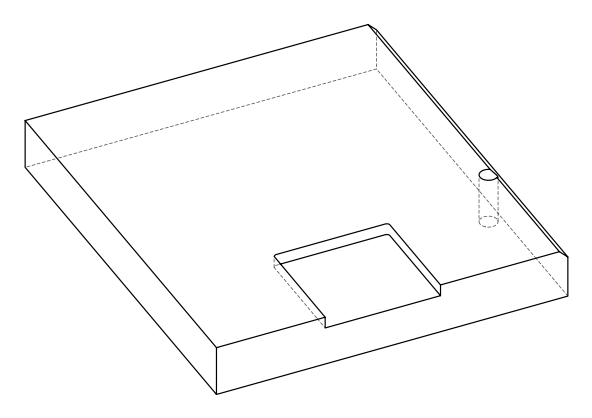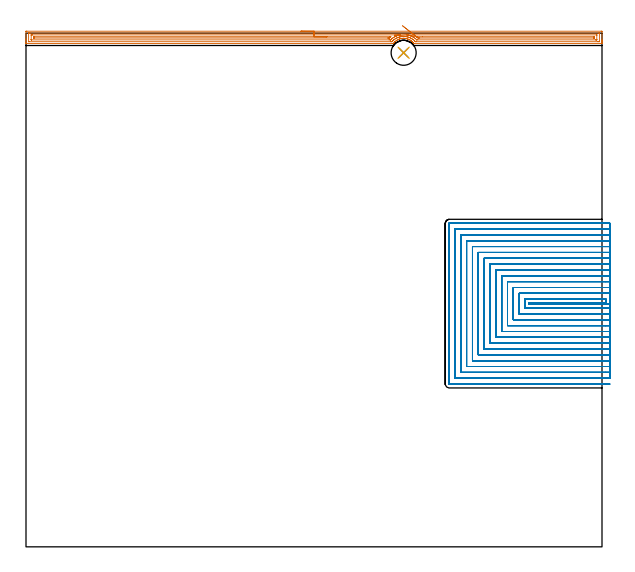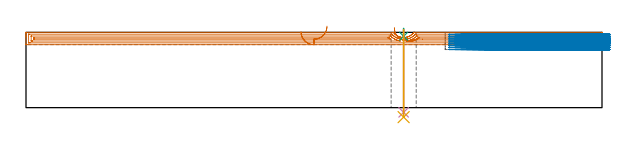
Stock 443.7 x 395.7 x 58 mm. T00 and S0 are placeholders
(PLAN: 5 operations, 4 tool changes, 113.5 min)
(1 AREA_MILL | FG_CHAMFER_SURFACE | UGT0205_001 | 14.42 min | 20023 mm3)
(2 MILL_SLOT | SLOT_PARTIAL_RECTANGULAR | UGT0201_124 | Follow Part, ap 1.5, ae 75% | 98.51 min | 208645 mm3)
(3 SPOT_DRILL | STEP1HOLE | NXT0321_9005460120000 | 0.05 min | 180 mm3)
(4 DRILL_THROUGH_HOLE_INTO_CENTER | STEP1HOLE | NXT0301_087 | 0.26 min | 5932 mm3)
(5 DRILL_TO_ENLARGE_THROUGH_HOLE | STEP1HOLE | UGT0301_260 | 0.27 min | 10756 mm3)
(TOOL UGT0205_001 | Chamfer Mill 20 x 3 x 45 deg. | D20 FL50 Z2)
(TOOL UGT0201_124 | Carbide End Mill 6.0 | D6 FL15 Z4)
(TOOL NXT0321_9005460120000 | NC Spot Drill, 142deg, 12mm, Carbide, Uncoated | D12 PA142 FL30 Z2)
(TOOL NXT0301_087 | Carbide Drill 11.6mm [860.1-1160-058A1-MM 2214] | D11.6 PA140 FL72 Z2)
(TOOL UGT0301_260 | Twist Drill 19.3 mm | D19.3 PA118 FL140 Z2)
(OP 1 AREA_MILL)
G17 G21 G94 G90
T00 M6
G54
G17 G0 G90 X211.85 Y397.2 S1061 M3
G43 Z68. H0
Z58.5
G94 G1 X211.888 Z57.628 F250.
X212.002 Z56.764
X212.191 Z55.912
X212.453 Z55.08
X212.787 Z54.274
X213.19 Z53.5
X213.658 Z52.764
X214.19 Z52.072
X214.779 Z51.429
X215.422 Z50.84
X216.114 Z50.308
X216.85 Z49.84
X217.624 Z49.437
X218.43 Z49.103
X219.262 Z48.841
X220.114 Z48.652
X220.978 Z48.538
X221.85 Z48.5
X443.075 Y397.199 Z48.501
X443.451 Y397.197 Z48.502
X443.69 Y397.193 Z48.505
X443.7 Y396.829 Z48.869
Y390.699 Z54.996
Y390.171 Z55.525
Y389.823 Z55.873
Y389.296 Z56.4
Y388.947 Z56.748
Y388.25 Z57.45
Y387.996 Z57.704
X443.697 Y387.846 Z57.847
X443.69 Y387.702 Z57.989
X443.522 Y387.7 Z58.
X299.167
X298.768 Z57.985
X298.667 Y387.82 Z57.873
X298.478 Y388.061 Z57.639
X298.273 Y388.318 Z57.381
X298.241 Y388.359 Z57.34
X298.108 Y388.509 Z57.188
X298.083 Y388.538 Z57.159
X297.922 Y388.714 Z56.984
X297.728 Y388.91 Z56.79
X297.639 Y389. Z56.7
X297.394 Y389.232 Z56.468
X297.347 Y389.276 Z56.424
X297.154 Y389.443 Z56.254
X297.048 Y389.531 Z56.166
X296.955 Y389.608 Z56.089
X296.454 Y389.984 Z55.715
X296.05 Y390.251 Z55.448
X295.639 Y390.502 Z55.196
X295.56 Y390.546 Z55.152
X295.116 Y390.771 Z54.926
X294.835 Y390.901 Z54.798
X294.698 Y390.963 Z54.734
X294.667 Y390.978 Z54.72
X294.222 Y391.153 Z54.547
X293.845 Y391.282 Z54.417
X293.773 Y391.307 Z54.392
X293.518 Y391.386 Z54.314
X293.482 Y391.396 Z54.302
X293.357 Y391.423 Z54.271
X292.88 Y391.533 Z54.16
X292.695 Y391.57 Z54.129
X292.674 Y391.574 Z54.125
X292.434 Y391.616 Z54.076
X292.085 Y391.667 Z54.031
X292.016 Y391.676 Z54.021
X291.986 Y391.68 Z54.017
X291.944 Y391.684 Z54.013
X291.54 Y391.72 Z53.976
X291.409 Y391.725 Z53.968
X291.125 Y391.738 Z53.958
X291.093 Y391.74 Z53.956
X290.944 Y391.738 Z53.954
X290.852
X290.67 Y391.739 Z53.958
X290.646
X290.229 Y391.716 Z53.976
X290.199 Y391.715 Z53.978
X290.005 Y391.697 Z53.999
X289.752 Y391.672 Z54.023
X289.335 Y391.611 Z54.081
X289.306 Y391.607 Z54.086
X289.099 Y391.57 Z54.129
X288.888 Y391.528 Z54.168
X288.858 Y391.523 Z54.174
X288.441 Y391.428 Z54.272
X288.413 Y391.422 Z54.278
X288.316 Y391.397 Z54.303
X287.994 Y391.296 Z54.403
X287.916 Y391.272 Z54.427
X287.519 Y391.134 Z54.566
X287.07 Y390.949 Z54.748
X286.958 Y390.898 Z54.801
X286.653 Y390.756 Z54.94
X286.626 Y390.743 Z54.953
X286.165 Y390.502 Z55.196
X285.732 Y390.242 Z55.458
X285.282 Y389.935 Z55.764
X284.841 Y389.608 Z56.09
X284.386 Y389.204 Z56.494
X284.115 Y388.947 Z56.749
X283.972 Y388.812 Z56.886
X283.945 Y388.787 Z56.911
X283.877 Y388.715 Z56.984
X283.496 Y388.274 Z57.426
X283.376 Y388.124 Z57.575
X283.132 Y387.821 Z57.879
X283.078 Y387.75 Z57.949
X283.042 Y387.707 Z57.993
X282.184 Y387.7 Z58.
X0.178
X0.01 Y387.702 Z57.989
X0.003 Y387.846 Z57.847
X0. Y387.996 Z57.704
Y388.25 Z57.45
Y388.947 Z56.748
Y390.171 Z55.525
Y390.699 Z54.996
Y391.311 Z54.385
Y396.829 Z48.869
X0.003 Y397.095 Z48.602
X0.01 Y397.192 Z48.506
X0.109 Y397.199 Z48.499
X0.625 Y397.2 Z48.5
X221.85
Y395.786 Z49.914
X441.287 Y395.785 Z49.915
X441.459 Y395.784 Z49.916
X441.643 Y395.78 Z49.92
X441.682 Y395.779 Z49.921
X441.69 Y395.757 Z49.943
X441.693 Y395.724 Z49.976
X441.699 Y395.55 Z50.15
Y389.419 Z56.281
X441.696 Y389.284 Z56.416
X441.69 Y389.177 Z56.523
X441.685 Y389.121 Z56.579
X441.648 Y389.12 Z56.58
X441.287 Y389.116 Z56.584
X441.116 Y389.115 Z56.585
X440.394 Y389.114 Z56.586
X300.784 Y389.115 Z56.585
X300.061 Y389.119 Z56.581
X299.959 Y389.121 Z56.579
X299.934 Y389.125 Z56.575
X299.907 Y389.151 Z56.549
X299.851 Y389.207 Z56.493
X299.646 Y389.421 Z56.279
X299.256 Y389.823 Z55.877
X299.167 Y389.909 Z55.791
X298.345 Y390.628 Z55.072
X298.273 Y390.682 Z55.018
X298.25 Y390.699 Z55.001
X297.744 Y391.058 Z54.642
X297.379 Y391.299 Z54.401
X296.93 Y391.574 Z54.126
X296.486 Y391.81 Z53.89
X296.002 Y392.048 Z53.652
X295.592 Y392.225 Z53.475
X295.011 Y392.45 Z53.25
X294.698 Y392.558 Z53.142
X294.531 Y392.613 Z53.087
X294.099 Y392.735 Z52.965
X293.804 Y392.803 Z52.897
X293.338 Y392.906 Z52.794
X292.91 Y392.986 Z52.714
X292.271 Y393.076 Z52.624
X292.136 Y393.091 Z52.609
X292.016 Y393.1 Z52.6
X291.31 Y393.142 Z52.558
X291.122 Y393.149 Z52.551
X290.412 Y393.146 Z52.554
X290.4
X290.229 Y393.133 Z52.567
X289.587 Y393.079 Z52.621
X289.335 Y393.051 Z52.649
X288.802 Y392.972 Z52.728
X288.636 Y392.943 Z52.757
X288.441 Y392.904 Z52.796
X288.062 Y392.821 Z52.879
X287.547 Y392.695 Z53.005
X287.357 Y392.636 Z53.064
X286.774 Y392.45 Z53.25
X286.653 Y392.407 Z53.293
X286.055 Y392.161 Z53.539
X285.759 Y392.026 Z53.674
X285.448 Y391.879 Z53.821
X284.866 Y391.578 Z54.122
X284.859 Y391.574 Z54.126
X284.319 Y391.234 Z54.466
X283.972 Y391.001 Z54.699
X283.793 Y390.874 Z54.826
X283.556 Y390.699 Z55.001
X283.29 Y390.491 Z55.209
X283.078 Y390.309 Z55.391
X282.82 Y390.076 Z55.624
X282.548 Y389.823 Z55.877
X282.366 Y389.645 Z56.055
X282.184 Y389.46 Z56.24
X281.938 Y389.188 Z56.512
X281.895 Y389.143 Z56.557
X281.873 Y389.121 Z56.579
X281.832 Y389.12 Z56.58
X281.652 Y389.117 Z56.583
X281.29 Y389.115 Z56.585
X281.12 Y389.114 Z56.586
X2.413 Y389.115 Z56.585
X2.241 Y389.116 Z56.584
X2.057 Y389.12 Z56.581
X2.018 Y389.121 Z56.579
X2.01 Y389.143 Z56.557
X2.007 Y389.176 Z56.524
X2.001 Y389.35 Z56.35
Y395.481 Z50.219
X2.004 Y395.616 Z50.084
X2.01 Y395.723 Z49.977
X2.015 Y395.779 Z49.921
X2.052 Y395.78 Z49.92
X2.413 Y395.784 Z49.916
X2.584 Y395.785 Z49.915
X3.306 Y395.786 Z49.914
X221.85
Y394.372 Z51.328
X288.441 Y394.371 Z51.329
X287.547 Y394.196 Z51.504
X286.841 Y394.018 Z51.682
X286.653 Y393.962 Z51.738
X286.166 Y393.803 Z51.897
X285.759 Y393.666 Z52.034
X285.512 Y393.569 Z52.131
X284.903 Y393.326 Z52.374
X284.877 Y393.314 Z52.386
X284.866 Y393.309 Z52.391
X284.278 Y393.026 Z52.674
X283.972 Y392.866 Z52.834
X283.698 Y392.718 Z52.982
X283.238 Y392.45 Z53.25
X283.139 Y392.39 Z53.31
X283.078 Y392.351 Z53.349
X282.61 Y392.033 Z53.667
X282.184 Y391.734 Z53.966
X282.092 Y391.665 Z54.035
X281.977 Y391.574 Z54.126
X281.605 Y391.266 Z54.434
X281.29 Y390.992 Z54.708
X280.85 Y390.588 Z55.112
X280.805 Y390.55 Z55.15
X280.787 Y390.536 Z55.164
X280.743 Y390.534 Z55.166
X280.569 Y390.53 Z55.17
X280.396 Y390.529 Z55.171
X279.676 Y390.528 Z55.172
X4.373 Y390.529 Z55.171
X4.2 Y390.53 Z55.17
X4.028 Y390.534 Z55.166
X4.012 Y390.535 Z55.165
X4.008 Y390.547 Z55.153
X4.003 Y390.581 Z55.119
X4.001 Y390.633 Z55.067
X4. Y390.699 Z55.001
X4.001 Y394.201 Z51.499
X4.004 Y394.299 Z51.401
X4.008 Y394.348 Z51.352
X4.011 Y394.365 Z51.335
X4.031 Y394.367 Z51.333
X4.2 Y394.369 Z51.331
X4.921 Y394.371 Z51.329
X5.094 Y394.372 Z51.328
X221.85
Y392.957 Z52.743
X280.396
X280.774 Y392.956 Z52.744
X280.903 Y392.953 Z52.747
X280.97 Y392.95 Z52.75
X281.04 Y392.94 Z52.76
X280.982 Y392.895 Z52.805
X280.9 Y392.832 Z52.868
X280.396 Y392.451 Z53.249
X279.916 Y392.045 Z53.655
X279.851 Y391.993 Z53.707
X279.811 Y391.963 Z53.737
X279.79 Y391.95 Z53.75
X279.761 Y391.948 Z53.752
X279.503 Y391.945 Z53.755
X279.126 Y391.943 Z53.757
X278.609
X6.146
X6.088 Y391.944 Z53.756
X6.026 Y391.947 Z53.753
X6.011 Y391.949 Z53.751
X6.007 Y391.969 Z53.731
X6.004 Y392.02 Z53.68
X6. Y392.438 Z53.262
Y392.45 Z53.25
X6.007 Y392.882 Z52.818
X6.01 Y392.934 Z52.766
X6.017 Y392.951 Z52.749
X6.054 Y392.952 Z52.748
X6.191 Y392.955 Z52.745
X6.364 Y392.957 Z52.743
X221.85
X222.722 Z52.781
X223.586 Z52.895
X224.438 Z53.083
X225.27 Z53.346
X226.076 Z53.68
X226.85 Z54.082
X227.586 Z54.551
X228.278 Z55.082
X228.921 Z55.672
X229.51 Z56.315
X230.042 Z57.007
X230.51 Z57.743
X230.913 Z58.516
X231.247 Z59.322
X231.509 Z60.154
X231.698 Z61.006
X231.812 Z61.871
X231.85 Z62.743
G0 Z68.
X283.798 Y394.033
Z61.672
G1 X283.806 Y394.034 Z60.8
X283.89 Y394.037 Z59.932
X284.049 Y394.042 Z59.074
X284.283 Y394.05 Z58.234
X284.589 Y394.061 Z57.417
X284.964 Y394.074 Z56.629
X285.407 Y394.089 Z55.878
X285.914 Y394.106 Z55.168
X286.481 Y394.126 Z54.505
X287.103 Y394.147 Z53.894
X287.776 Y394.17 Z53.339
X288.495 Y394.195 Z52.846
X289.254 Y394.221 Z52.416
X290.047 Y394.248 Z52.055
X290.869 Y394.277 Z51.764
X291.714 Y394.306 Z51.546
X292.574 Y394.335 Z51.403
X293.443 Y394.365 Z51.335
X293.668 Y394.371 Z51.329
X439.327
X439.5 Y394.37 Z51.33
X439.672 Y394.366 Z51.334
X439.688 Y394.365 Z51.335
X439.691 Y394.353 Z51.347
X439.696 Y394.319 Z51.381
X439.699 Y394.267 Z51.433
X439.7 Y394.201 Z51.499
X439.699 Y390.699 Z55.001
X439.696 Y390.601 Z55.099
X439.692 Y390.552 Z55.148
X439.689 Y390.535 Z55.165
X439.669 Y390.533 Z55.167
X439.5 Y390.531 Z55.169
X438.779 Y390.529 Z55.171
X438.606 Y390.528 Z55.172
X301.849 Y390.529 Z55.171
X301.124 Y390.533 Z55.167
X301.044 Y390.535 Z55.165
X301.001 Y390.546 Z55.154
X300.955 Y390.585 Z55.115
X300.827 Y390.699 Z55.001
X300.061 Y391.37 Z54.33
X299.819 Y391.574 Z54.126
X299.167 Y392.052 Z53.648
X298.555 Y392.45 Z53.25
X298.273 Y392.623 Z53.077
X297.861 Y392.853 Z52.847
X297.379 Y393.091 Z52.609
X296.877 Y393.326 Z52.374
X296.486 Y393.491 Z52.209
X296.202 Y393.604 Z52.096
X295.592 Y393.82 Z51.88
X294.856 Y394.047 Z51.653
X294.698 Y394.087 Z51.613
X294.211 Y394.201 Z51.499
X293.596 Y394.331 Z51.369
X293.443 Y394.365 Z51.335
X300.753 Y392.945 Z52.755
X300.789 Y392.95 Z52.75
X300.955 Y392.953 Z52.747
X301.332 Y392.956 Z52.744
X305.424 Y392.957 Z52.743
X437.554
X437.612 Y392.956 Z52.744
X437.674 Y392.953 Z52.747
X437.689 Y392.951 Z52.749
X437.693 Y392.931 Z52.769
X437.696 Y392.88 Z52.82
X437.7 Y392.462 Z53.238
Y392.45 Z53.25
X437.693 Y392.018 Z53.682
X437.69 Y391.966 Z53.734
X437.683 Y391.949 Z53.751
X437.646 Y391.948 Z53.752
X437.509 Y391.945 Z53.755
X437.336 Y391.943 Z53.757
X303.26
X302.742 Y391.944 Z53.756
X302.363 Y391.946 Z53.754
X302.108 Y391.95 Z53.75
X301.98 Y391.959 Z53.741
X301.849 Y392.067 Z53.633
X301.39 Y392.45 Z53.25
X300.955 Y392.787 Z52.913
X300.837 Y392.879 Z52.821
X300.753 Y392.945 Z52.755
X300.156 Y393.417 Z52.328
X299.531 Y393.909 Z51.97
X298.885 Y394.419 Z51.682
X298.221 Y394.943 Z51.467
X297.545 Y395.476 Z51.326
X296.862 Y396.015 Z51.261
X296.177 Y396.555 Z51.272
X295.495 Y397.092 Z51.36
X294.822 Y397.623 Z51.522
X294.163 Y398.143 Z51.759
X293.522 Y398.648 Z52.067
X292.905 Y399.135 Z52.446
X292.317 Y399.599 Z52.892
X291.76 Y400.038 Z53.401
X291.241 Y400.447 Z53.971
X290.763 Y400.824 Z54.595
X290.33 Y401.166 Z55.271
X289.944 Y401.471 Z55.992
G0 Z68.
M5
M2
(OP 2 MILL_SLOT)
G17 G21 G94 G90
T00 M6
G54
G17 G0 G90 X449.7 Y186.9 S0 M3
G43 Z68. H0
Z56.522
G94 G1 X446.7 F250.
X387.4 F500.
Y187.8
X446.7
Y190.8
X384.4
Y183.9
X446.7
X449.7 F250.
Y195.3
X446.7
X379.9 F500.
Y179.4
X446.7
X449.7 F250.
Y199.8
X446.7
X375.4 F500.
Y174.9
X446.7
X449.7 F250.
Y204.3
X446.7
X370.9 F500.
Y170.4
X446.7
X449.7 F250.
Y208.8
X446.7
X366.4 F500.
Y165.9
X446.7
X449.7 F250.
Y213.3
X446.7
X361.9 F500.
Y161.4
X446.7
X449.7 F250.
Y217.8
X446.7
X357.4 F500.
Y156.9
X446.7
X449.7 F250.
Y222.3
X446.7
X352.9 F500.
Y152.4
X446.7
X449.7 F250.
Y226.8
X446.7
X348.4 F500.
Y147.9
X446.7
X449.7 F250.
Y231.3
X446.7
X343.9 F500.
Y143.4
X446.7
X449.7 F250.
Y235.8
X446.7
X339.4 F500.
Y138.9
X446.7
X449.7 F250.
Y240.3
X446.7
X334.9 F500.
Y134.4
X446.7
X449.7 F250.
Y244.8
X446.7
X330.4 F500.
Y129.9
X446.7
X449.7 F250.
Y249.3
X446.7
X326. F500.
X325.945 Y249.295
X325.905 Y249.255
X325.9 Y249.2
Y125.5
X325.905 Y125.445
X325.945 Y125.405
X326. Y125.4
X446.7
X449.7 F250.
G0 Y186.9 Z55.044
G1 X446.7
X387.4 F500.
Y187.8
X446.7
Y190.8
X384.4
Y183.9
X446.7
X449.7 F250.
Y195.3
X446.7
X379.9 F500.
Y179.4
X446.7
X449.7 F250.
Y199.8
X446.7
X375.4 F500.
Y174.9
X446.7
X449.7 F250.
Y204.3
X446.7
X370.9 F500.
Y170.4
X446.7
X449.7 F250.
Y208.8
X446.7
X366.4 F500.
Y165.9
X446.7
X449.7 F250.
Y213.3
X446.7
X361.9 F500.
Y161.4
X446.7
X449.7 F250.
Y217.8
X446.7
X357.4 F500.
Y156.9
X446.7
X449.7 F250.
Y222.3
X446.7
X352.9 F500.
Y152.4
X446.7
X449.7 F250.
Y226.8
X446.7
X348.4 F500.
Y147.9
X446.7
X449.7 F250.
Y231.3
X446.7
X343.9 F500.
Y143.4
X446.7
X449.7 F250.
Y235.8
X446.7
X339.4 F500.
Y138.9
X446.7
X449.7 F250.
Y240.3
X446.7
X334.9 F500.
Y134.4
X446.7
X449.7 F250.
Y244.8
X446.7
X330.4 F500.
Y129.9
X446.7
X449.7 F250.
Y249.3
X446.7
X326. F500.
X325.945 Y249.295
X325.905 Y249.255
X325.9 Y249.2
Y125.5
X325.905 Y125.445
X325.945 Y125.405
X326. Y125.4
X446.7
X449.7 F250.
G0 Y186.9 Z53.567
G1 X446.7
X387.4 F500.
Y187.8
X446.7
Y190.8
X384.4
Y183.9
X446.7
X449.7 F250.
Y195.3
X446.7
X379.9 F500.
Y179.4
X446.7
X449.7 F250.
Y199.8
X446.7
X375.4 F500.
Y174.9
X446.7
X449.7 F250.
Y204.3
X446.7
X370.9 F500.
Y170.4
X446.7
X449.7 F250.
Y208.8
X446.7
X366.4 F500.
Y165.9
X446.7
X449.7 F250.
Y213.3
X446.7
X361.9 F500.
Y161.4
X446.7
X449.7 F250.
Y217.8
X446.7
X357.4 F500.
Y156.9
X446.7
X449.7 F250.
Y222.3
X446.7
X352.9 F500.
Y152.4
X446.7
X449.7 F250.
Y226.8
X446.7
X348.4 F500.
Y147.9
X446.7
X449.7 F250.
Y231.3
X446.7
X343.9 F500.
Y143.4
X446.7
X449.7 F250.
Y235.8
X446.7
X339.4 F500.
Y138.9
X446.7
X449.7 F250.
Y240.3
X446.7
X334.9 F500.
Y134.4
X446.7
X449.7 F250.
Y244.8
X446.7
X330.4 F500.
Y129.9
X446.7
X449.7 F250.
Y249.3
X446.7
X326. F500.
X325.945 Y249.295
X325.905 Y249.255
X325.9 Y249.2
Y125.5
X325.905 Y125.445
X325.945 Y125.405
X326. Y125.4
X446.7
X449.7 F250.
G0 Y186.9 Z52.089
G1 X446.7
X387.4 F500.
Y187.8
X446.7
Y190.8
X384.4
Y183.9
X446.7
X449.7 F250.
Y195.3
X446.7
X379.9 F500.
Y179.4
X446.7
X449.7 F250.
Y199.8
X446.7
X375.4 F500.
Y174.9
X446.7
X449.7 F250.
Y204.3
X446.7
X370.9 F500.
Y170.4
X446.7
X449.7 F250.
Y208.8
X446.7
X366.4 F500.
Y165.9
X446.7
X449.7 F250.
Y213.3
X446.7
X361.9 F500.
Y161.4
X446.7
X449.7 F250.
Y217.8
X446.7
X357.4 F500.
Y156.9
X446.7
X449.7 F250.
Y222.3
X446.7
X352.9 F500.
Y152.4
X446.7
X449.7 F250.
Y226.8
X446.7
X348.4 F500.
Y147.9
X446.7
X449.7 F250.
Y231.3
X446.7
X343.9 F500.
Y143.4
X446.7
X449.7 F250.
Y235.8
X446.7
X339.4 F500.
Y138.9
X446.7
X449.7 F250.
Y240.3
X446.7
X334.9 F500.
Y134.4
X446.7
X449.7 F250.
Y244.8
X446.7
X330.4 F500.
Y129.9
X446.7
X449.7 F250.
Y249.3
X446.7
X326. F500.
X325.945 Y249.295
X325.905 Y249.255
X325.9 Y249.2
Y125.5
X325.905 Y125.445
X325.945 Y125.405
X326. Y125.4
X446.7
X449.7 F250.
G0 Y186.9 Z50.611
G1 X446.7
X387.4 F500.
Y187.8
X446.7
Y190.8
X384.4
Y183.9
X446.7
X449.7 F250.
Y195.3
X446.7
X379.9 F500.
Y179.4
X446.7
X449.7 F250.
Y199.8
X446.7
X375.4 F500.
Y174.9
X446.7
X449.7 F250.
Y204.3
X446.7
X370.9 F500.
Y170.4
X446.7
X449.7 F250.
Y208.8
X446.7
X366.4 F500.
Y165.9
X446.7
X449.7 F250.
Y213.3
X446.7
X361.9 F500.
Y161.4
X446.7
X449.7 F250.
Y217.8
X446.7
X357.4 F500.
Y156.9
X446.7
X449.7 F250.
Y222.3
X446.7
X352.9 F500.
Y152.4
X446.7
X449.7 F250.
Y226.8
X446.7
X348.4 F500.
Y147.9
X446.7
X449.7 F250.
Y231.3
X446.7
X343.9 F500.
Y143.4
X446.7
X449.7 F250.
Y235.8
X446.7
X339.4 F500.
Y138.9
X446.7
X449.7 F250.
Y240.3
X446.7
X334.9 F500.
Y134.4
X446.7
X449.7 F250.
Y244.8
X446.7
X330.4 F500.
Y129.9
X446.7
X449.7 F250.
Y249.3
X446.7
X326. F500.
X325.945 Y249.295
X325.905 Y249.255
X325.9 Y249.2
Y125.5
X325.905 Y125.445
X325.945 Y125.405
X326. Y125.4
X446.7
X449.7 F250.
G0 Y186.9 Z49.133
G1 X446.7
X387.4 F500.
Y187.8
X446.7
Y190.8
X384.4
Y183.9
X446.7
X449.7 F250.
Y195.3
X446.7
X379.9 F500.
Y179.4
X446.7
X449.7 F250.
Y199.8
X446.7
X375.4 F500.
Y174.9
X446.7
X449.7 F250.
Y204.3
X446.7
X370.9 F500.
Y170.4
X446.7
X449.7 F250.
Y208.8
X446.7
X366.4 F500.
Y165.9
X446.7
X449.7 F250.
Y213.3
X446.7
X361.9 F500.
Y161.4
X446.7
X449.7 F250.
Y217.8
X446.7
X357.4 F500.
Y156.9
X446.7
X449.7 F250.
Y222.3
X446.7
X352.9 F500.
Y152.4
X446.7
X449.7 F250.
Y226.8
X446.7
X348.4 F500.
Y147.9
X446.7
X449.7 F250.
Y231.3
X446.7
X343.9 F500.
Y143.4
X446.7
X449.7 F250.
Y235.8
X446.7
X339.4 F500.
Y138.9
X446.7
X449.7 F250.
Y240.3
X446.7
X334.9 F500.
Y134.4
X446.7
X449.7 F250.
Y244.8
X446.7
X330.4 F500.
Y129.9
X446.7
X449.7 F250.
Y249.3
X446.7
X326. F500.
X325.945 Y249.295
X325.905 Y249.255
X325.9 Y249.2
Y125.5
X325.905 Y125.445
X325.945 Y125.405
X326. Y125.4
X446.7
X449.7 F250.
G0 Y186.9 Z47.656
G1 X446.7
X387.4 F500.
Y187.8
X446.7
Y190.8
X384.4
Y183.9
X446.7
X449.7 F250.
Y195.3
X446.7
X379.9 F500.
Y179.4
X446.7
X449.7 F250.
Y199.8
X446.7
X375.4 F500.
Y174.9
X446.7
X449.7 F250.
Y204.3
X446.7
X370.9 F500.
Y170.4
X446.7
X449.7 F250.
Y208.8
X446.7
X366.4 F500.
Y165.9
X446.7
X449.7 F250.
Y213.3
X446.7
X361.9 F500.
Y161.4
X446.7
X449.7 F250.
Y217.8
X446.7
X357.4 F500.
Y156.9
X446.7
X449.7 F250.
Y222.3
X446.7
X352.9 F500.
Y152.4
X446.7
X449.7 F250.
Y226.8
X446.7
X348.4 F500.
Y147.9
X446.7
X449.7 F250.
Y231.3
X446.7
X343.9 F500.
Y143.4
X446.7
X449.7 F250.
Y235.8
X446.7
X339.4 F500.
Y138.9
X446.7
X449.7 F250.
Y240.3
X446.7
X334.9 F500.
Y134.4
X446.7
X449.7 F250.
Y244.8
X446.7
X330.4 F500.
Y129.9
X446.7
X449.7 F250.
Y249.3
X446.7
X326. F500.
X325.945 Y249.295
X325.905 Y249.255
X325.9 Y249.2
Y125.5
X325.905 Y125.445
X325.945 Y125.405
X326. Y125.4
X446.7
X449.7 F250.
G0 Y186.9 Z46.178
G1 X446.7
X387.4 F500.
Y187.8
X446.7
Y190.8
X384.4
Y183.9
X446.7
X449.7 F250.
Y195.3
X446.7
X379.9 F500.
Y179.4
X446.7
X449.7 F250.
Y199.8
X446.7
X375.4 F500.
Y174.9
X446.7
X449.7 F250.
Y204.3
X446.7
X370.9 F500.
Y170.4
X446.7
X449.7 F250.
Y208.8
X446.7
X366.4 F500.
Y165.9
X446.7
X449.7 F250.
Y213.3
X446.7
X361.9 F500.
Y161.4
X446.7
X449.7 F250.
Y217.8
X446.7
X357.4 F500.
Y156.9
X446.7
X449.7 F250.
Y222.3
X446.7
X352.9 F500.
Y152.4
X446.7
X449.7 F250.
Y226.8
X446.7
X348.4 F500.
Y147.9
X446.7
X449.7 F250.
Y231.3
X446.7
X343.9 F500.
Y143.4
X446.7
X449.7 F250.
Y235.8
X446.7
X339.4 F500.
Y138.9
X446.7
X449.7 F250.
Y240.3
X446.7
X334.9 F500.
Y134.4
X446.7
X449.7 F250.
Y244.8
X446.7
X330.4 F500.
Y129.9
X446.7
X449.7 F250.
Y249.3
X446.7
X326. F500.
X325.945 Y249.295
X325.905 Y249.255
X325.9 Y249.2
Y125.5
X325.905 Y125.445
X325.945 Y125.405
X326. Y125.4
X446.7
X449.7 F250.
G0 Y186.9 Z44.7
G1 X446.7
X387.4 F500.
Y187.8
X446.7
Y190.8
X384.4
Y183.9
X446.7
X449.7 F250.
Y195.3
X446.7
X379.9 F500.
Y179.4
X446.7
X449.7 F250.
Y199.8
X446.7
X375.4 F500.
Y174.9
X446.7
X449.7 F250.
Y204.3
X446.7
X370.9 F500.
Y170.4
X446.7
X449.7 F250.
Y208.8
X446.7
X366.4 F500.
Y165.9
X446.7
X449.7 F250.
Y213.3
X446.7
X361.9 F500.
Y161.4
X446.7
X449.7 F250.
Y217.8
X446.7
X357.4 F500.
Y156.9
X446.7
X449.7 F250.
Y222.3
X446.7
X352.9 F500.
Y152.4
X446.7
X449.7 F250.
Y226.8
X446.7
X348.4 F500.
Y147.9
X446.7
X449.7 F250.
Y231.3
X446.7
X343.9 F500.
Y143.4
X446.7
X449.7 F250.
Y235.8
X446.7
X339.4 F500.
Y138.9
X446.7
X449.7 F250.
Y240.3
X446.7
X334.9 F500.
Y134.4
X446.7
X449.7 F250.
Y244.8
X446.7
X330.4 F500.
Y129.9
X446.7
X449.7 F250.
Y249.3
X446.7
X326. F500.
X325.945 Y249.295
X325.905 Y249.255
X325.9 Y249.2
Y125.5
X325.905 Y125.445
X325.945 Y125.405
X326. Y125.4
X446.7
X449.7 F250.
G0 Z68.
M5
M2
(OP 3 SPOT_DRILL)
G17 G21 G94 G90
T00 M6
G54
G17 G0 G90 X290.9 Y380.6 S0 M3
G43 Z68. H0
G94 G81 G98 Z55. F250. R61.
G80
M5
M2
(OP 4 DRILL_THROUGH_HOLE_INTO_CENTER)
G17 G21 G94 G90
T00 M6
G54
G17 G0 G90 X290.9 Y380.6 S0 M3
G43 Z68. H1
G94 G73 G98 Z-3.611 F250. Q10.269 R60.
G80
M5
M2
(OP 5 DRILL_TO_ENLARGE_THROUGH_HOLE)
G17 G21 G94 G90
T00 M6
G54
G17 G0 G90 X290.9 Y380.6 S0 M3
G43 Z68. H0
G94 G73 G98 Z-7.298 F250. Q16.325 R60.
G80
M5
M2
